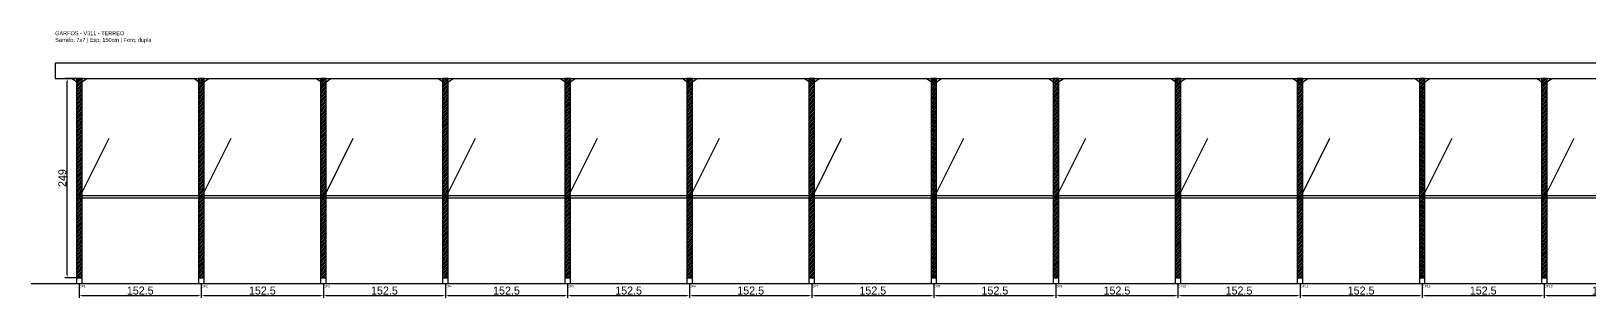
# Model space of a CAD drawing. Header units: metres. Extents: x -30 to 3903, y -25 to 308.
# Drawn here: x -30 to 1917, y -25 to 308 of the extents above; entities that cross this region are included whole.
import ezdxf

# ---------------------------------------------------------------- set-up
doc = ezdxf.new("R2010")
doc.units = ezdxf.units.M
for name, color, linetype in [('BARRA_ANCORAGEM', 1, 'Continuous'), ('COTA', 241, 'Continuous'), ('GARFOS OK', 3, 'Continuous'), ('NOME DA VIGA', 6, 'Continuous'), ('SARR_7x7', 40, 'Continuous'), ('TIRAS REESCORAMENTO', 252, 'Continuous'), ('VIGAS', 3, 'Continuous')]:
    doc.layers.add(name, color=color, linetype=linetype)
doc.dimstyles.new('EZ DXF', dxfattribs={"dimtxt": 10, "dimasz": 3.5, "dimexe": 3, "dimexo": 1.5, "dimgap": 1, "dimtad": 1, "dimdec": 1, "dimdsep": 46, "dimcen": 2.5, "dimazin": 3, "dimtfac": 1, "dimtmove": 0, "dimatfit": 3})

msp = doc.modelspace()

# ---------------------------------------------------------------- hatches: boundary and pattern name
at = {"layer": 'COTA'}
h = msp.add_hatch(dxfattribs=at)
h.set_pattern_fill('ANSI31', scale=0.5)
h.paths.add_polyline_path([(26.5, 0), (33.5, 0), (33.5, 249), (26.5, 249)])
h = msp.add_hatch(dxfattribs=at)
h.set_pattern_fill('ANSI31', scale=0.5)
h.paths.add_polyline_path([(179.022754, 0), (186.022754, 0), (186.022754, 249), (179.022754, 249)])
h = msp.add_hatch(dxfattribs=at)
h.set_pattern_fill('ANSI31', scale=0.5)
h.paths.add_polyline_path([(331.545508, 0), (338.545508, 0), (338.545508, 249), (331.545508, 249)])
h = msp.add_hatch(dxfattribs=at)
h.set_pattern_fill('ANSI31', scale=0.5)
h.paths.add_polyline_path([(484.068262, 0), (491.068262, 0), (491.068262, 249), (484.068262, 249)])
h = msp.add_hatch(dxfattribs=at)
h.set_pattern_fill('ANSI31', scale=0.5)
h.paths.add_polyline_path([(636.591016, 0), (643.591016, 0), (643.591016, 249), (636.591016, 249)])
h = msp.add_hatch(dxfattribs=at)
h.set_pattern_fill('ANSI31', scale=0.5)
h.paths.add_polyline_path([(789.11377, 0), (796.11377, 0), (796.11377, 249), (789.11377, 249)])
h = msp.add_hatch(dxfattribs=at)
h.set_pattern_fill('ANSI31', scale=0.5)
h.paths.add_polyline_path([(941.636524, 0), (948.636524, 0), (948.636524, 249), (941.636524, 249)])
h = msp.add_hatch(dxfattribs=at)
h.set_pattern_fill('ANSI31', scale=0.5)
h.paths.add_polyline_path([(1094.159278, 0), (1101.159278, 0), (1101.159278, 249), (1094.159278, 249)])
h = msp.add_hatch(dxfattribs=at)
h.set_pattern_fill('ANSI31', scale=0.5)
h.paths.add_polyline_path([(1246.682032, 0), (1253.682032, 0), (1253.682032, 249), (1246.682032, 249)])
h = msp.add_hatch(dxfattribs=at)
h.set_pattern_fill('ANSI31', scale=0.5)
h.paths.add_polyline_path([(1399.204786, 0), (1406.204786, 0), (1406.204786, 249), (1399.204786, 249)])
h = msp.add_hatch(dxfattribs=at)
h.set_pattern_fill('ANSI31', scale=0.5)
h.paths.add_polyline_path([(1551.72754, 0), (1558.72754, 0), (1558.72754, 249), (1551.72754, 249)])
h = msp.add_hatch(dxfattribs=at)
h.set_pattern_fill('ANSI31', scale=0.5)
h.paths.add_polyline_path([(1704.250294, 0), (1711.250294, 0), (1711.250294, 249), (1704.250294, 249)])
h = msp.add_hatch(dxfattribs=at)
h.set_pattern_fill('ANSI31', scale=0.5)
h.paths.add_polyline_path([(1856.773048, 0), (1863.773048, 0), (1863.773048, 249), (1856.773048, 249)])

# ---------------------------------------------------------------- linework, layer by layer
at = {"layer": 'BARRA_ANCORAGEM'}
for p, q in [((30, 99.6), (67.35, 174.3)), ((182.522754, 99.6), (219.872754, 174.3)), ((335.045508, 99.6), (372.395508, 174.3)), ((487.568262, 99.6), (524.918262, 174.3)), ((640.091016, 99.6), (677.441016, 174.3)), ((792.61377, 99.6), (829.96377, 174.3)), ((945.136524, 99.6), (982.486524, 174.3)), ((1097.659278, 99.6), (1135.009278, 174.3)), ((1250.182032, 99.6), (1287.532032, 174.3)), ((1402.704786, 99.6), (1440.054786, 174.3)), ((1555.22754, 99.6), (1592.57754, 174.3)), ((1707.750294, 99.6), (1745.100294, 174.3)), ((1860.273048, 99.6), (1897.623048, 174.3))]:
    msp.add_line(p, q, dxfattribs=at)
at = {"layer": 'GARFOS OK'}
for p, q in [((30, 242), (20.5, 249)), ((20.5, 249), (39.5, 249)), ((30, 242), (39.5, 249)), ((182.522754, 242), (173.022754, 249)), ((173.022754, 249), (192.022754, 249)), ((182.522754, 242), (192.022754, 249)), ((335.045508, 242), (325.545508, 249)), ((325.545508, 249), (344.545508, 249)), ((335.045508, 242), (344.545508, 249)), ((487.568262, 242), (478.068262, 249)), ((478.068262, 249), (497.068262, 249)), ((487.568262, 242), (497.068262, 249)), ((640.091016, 242), (630.591016, 249)), ((630.591016, 249), (649.591016, 249)), ((640.091016, 242), (649.591016, 249)), ((792.61377, 242), (783.11377, 249)), ((783.11377, 249), (802.11377, 249)), ((792.61377, 242), (802.11377, 249)), ((945.136524, 242), (935.636524, 249)), ((935.636524, 249), (954.636524, 249)), ((945.136524, 242), (954.636524, 249)), ((1097.659278, 242), (1088.159278, 249)), ((1088.159278, 249), (1107.159278, 249)), ((1097.659278, 242), (1107.159278, 249)), ((1250.182032, 242), (1240.682032, 249)), ((1240.682032, 249), (1259.682032, 249)), ((1250.182032, 242), (1259.682032, 249)), ((1402.704786, 242), (1393.204786, 249)), ((1393.204786, 249), (1412.204786, 249)), ((1402.704786, 242), (1412.204786, 249)), ((1555.22754, 242), (1545.72754, 249)), ((1545.72754, 249), (1564.72754, 249)), ((1555.22754, 242), (1564.72754, 249)), ((1707.750294, 242), (1698.250294, 249)), ((1698.250294, 249), (1717.250294, 249)), ((1707.750294, 242), (1717.250294, 249)), ((1860.273048, 242), (1850.773048, 249)), ((1850.773048, 249), (1869.773048, 249)), ((1860.273048, 242), (1869.773048, 249))]:
    msp.add_line(p, q, dxfattribs=at)
at = {"layer": 'GARFOS OK', "linetype": 'CONTINUOUS'}
msp.add_line((-30, -7), (3903.06885, -7), dxfattribs=at)
at = {"layer": 'GARFOS OK'}
for points in [[(26.5, 0), (33.5, 0), (33.5, 249), (26.5, 249), (26.5, 0)], [(179.022754, 0), (186.022754, 0), (186.022754, 249), (179.022754, 249), (179.022754, 0)], [(331.545508, 0), (338.545508, 0), (338.545508, 249), (331.545508, 249), (331.545508, 0)], [(484.068262, 0), (491.068262, 0), (491.068262, 249), (484.068262, 249), (484.068262, 0)], [(636.591016, 0), (643.591016, 0), (643.591016, 249), (636.591016, 249), (636.591016, 0)], [(789.11377, 0), (796.11377, 0), (796.11377, 249), (789.11377, 249), (789.11377, 0)], [(941.636524, 0), (948.636524, 0), (948.636524, 249), (941.636524, 249), (941.636524, 0)], [(1094.159278, 0), (1101.159278, 0), (1101.159278, 249), (1094.159278, 249), (1094.159278, 0)], [(1246.682032, 0), (1253.682032, 0), (1253.682032, 249), (1246.682032, 249), (1246.682032, 0)], [(1399.204786, 0), (1406.204786, 0), (1406.204786, 249), (1399.204786, 249), (1399.204786, 0)], [(1551.72754, 0), (1558.72754, 0), (1558.72754, 249), (1551.72754, 249), (1551.72754, 0)], [(1704.250294, 0), (1711.250294, 0), (1711.250294, 249), (1704.250294, 249), (1704.250294, 0)], [(1856.773048, 0), (1863.773048, 0), (1863.773048, 249), (1856.773048, 249), (1856.773048, 0)]]:
    msp.add_lwpolyline(points, dxfattribs=at)
at = {"layer": 'SARR_7x7'}
for points in [[(26.5, -7), (33.5, -7), (33.5, 0), (26.5, 0), (26.5, -7)], [(179.022754, -7), (186.022754, -7), (186.022754, 0), (179.022754, 0), (179.022754, -7)], [(331.545508, -7), (338.545508, -7), (338.545508, 0), (331.545508, 0), (331.545508, -7)], [(484.068262, -7), (491.068262, -7), (491.068262, 0), (484.068262, 0), (484.068262, -7)], [(636.591016, -7), (643.591016, -7), (643.591016, 0), (636.591016, 0), (636.591016, -7)], [(789.11377, -7), (796.11377, -7), (796.11377, 0), (789.11377, 0), (789.11377, -7)], [(941.636524, -7), (948.636524, -7), (948.636524, 0), (941.636524, 0), (941.636524, -7)], [(1094.159278, -7), (1101.159278, -7), (1101.159278, 0), (1094.159278, 0), (1094.159278, -7)], [(1246.682032, -7), (1253.682032, -7), (1253.682032, 0), (1246.682032, 0), (1246.682032, -7)], [(1399.204786, -7), (1406.204786, -7), (1406.204786, 0), (1399.204786, 0), (1399.204786, -7)], [(1551.72754, -7), (1558.72754, -7), (1558.72754, 0), (1551.72754, 0), (1551.72754, -7)], [(1704.250294, -7), (1711.250294, -7), (1711.250294, 0), (1704.250294, 0), (1704.250294, -7)], [(1856.773048, -7), (1863.773048, -7), (1863.773048, 0), (1856.773048, 0), (1856.773048, -7)]]:
    msp.add_lwpolyline(points, dxfattribs=at)
at = {"layer": 'TIRAS REESCORAMENTO'}
for points in [[(30, 100), (182.522754, 100), (182.522754, 102.5), (30, 102.5), (30, 100)], [(182.522754, 100), (335.045508, 100), (335.045508, 102.5), (182.522754, 102.5), (182.522754, 100)], [(335.045508, 100), (487.568262, 100), (487.568262, 102.5), (335.045508, 102.5), (335.045508, 100)], [(487.568262, 100), (640.091016, 100), (640.091016, 102.5), (487.568262, 102.5), (487.568262, 100)], [(640.091016, 100), (792.61377, 100), (792.61377, 102.5), (640.091016, 102.5), (640.091016, 100)], [(792.61377, 100), (945.136524, 100), (945.136524, 102.5), (792.61377, 102.5), (792.61377, 100)], [(945.136524, 100), (1097.659278, 100), (1097.659278, 102.5), (945.136524, 102.5), (945.136524, 100)], [(1097.659278, 100), (1250.182032, 100), (1250.182032, 102.5), (1097.659278, 102.5), (1097.659278, 100)], [(1250.182032, 100), (1402.704786, 100), (1402.704786, 102.5), (1250.182032, 102.5), (1250.182032, 100)], [(1402.704786, 100), (1555.22754, 100), (1555.22754, 102.5), (1402.704786, 102.5), (1402.704786, 100)], [(1555.22754, 100), (1707.750294, 100), (1707.750294, 102.5), (1555.22754, 102.5), (1555.22754, 100)], [(1707.750294, 100), (1860.273048, 100), (1860.273048, 102.5), (1707.750294, 102.5), (1707.750294, 100)], [(1860.273048, 100), (2012.795802, 100), (2012.795802, 102.5), (1860.273048, 102.5), (1860.273048, 100)]]:
    msp.add_lwpolyline(points, dxfattribs=at)
at = {"layer": 'VIGAS'}
msp.add_lwpolyline([(0, 249), (3873.06885, 249), (3873.06885, 268), (0, 268), (0, 249)], dxfattribs=at)

# ---------------------------------------------------------------- texts
at = {"layer": 'NOME DA VIGA'}
for s, p in [('GF1', (30, -12)), ('GF2', (182.522754, -12)), ('GF3', (335.045508, -12)), ('GF4', (487.568262, -12)), ('GF5', (640.091016, -12)), ('GF6', (792.61377, -12)), ('GF7', (945.136524, -12)), ('GF8', (1097.659278, -12)), ('GF9', (1250.182032, -12)), ('GF10', (1402.704786, -12)), ('GF11', (1555.22754, -12)), ('GF12', (1707.750294, -12)), ('GF13', (1860.273048, -12))]:
    msp.add_text(s, height=3, dxfattribs=at).set_placement(p)
at = {"layer": 'NOME DA VIGA', "insert": (0, 293), "char_height": 5, "attachment_point": 7}
msp.add_mtext('GARFOS - V311 - TERREO\\PSarrafo: 7x7 | Esp: 150cm | Forq: dupla', dxfattribs=at)

# ---------------------------------------------------------------- dimensions: what is measured, and where the dimension line sits
at = {"layer": 'COTA'}
msp.add_linear_dim(base=(15, 0), p1=(30, 0), p2=(30, 249), angle=90, dimstyle='EZ DXF', dxfattribs=at).render()
for base, p1, p2 in [((30, -22), (30, -7), (182.522754, -7)), ((182.522754, -22), (182.522754, -7), (335.045508, -7)), ((335.045508, -22), (335.045508, -7), (487.568262, -7)), ((487.568262, -22), (487.568262, -7), (640.091016, -7)), ((640.091016, -22), (640.091016, -7), (792.61377, -7)), ((792.61377, -22), (792.61377, -7), (945.136524, -7)), ((945.136524, -22), (945.136524, -7), (1097.659278, -7)), ((1097.659278, -22), (1097.659278, -7), (1250.182032, -7)), ((1250.182032, -22), (1250.182032, -7), (1402.704786, -7)), ((1402.704786, -22), (1402.704786, -7), (1555.22754, -7)), ((1555.22754, -22), (1555.22754, -7), (1707.750294, -7)), ((1707.750294, -22), (1707.750294, -7), (1860.273048, -7)), ((1860.273048, -22), (1860.273048, -7), (2012.795802, -7))]:
    msp.add_linear_dim(base=base, p1=p1, p2=p2, dimstyle='EZ DXF', dxfattribs=at).render()

doc.saveas('drawing.dxf')
